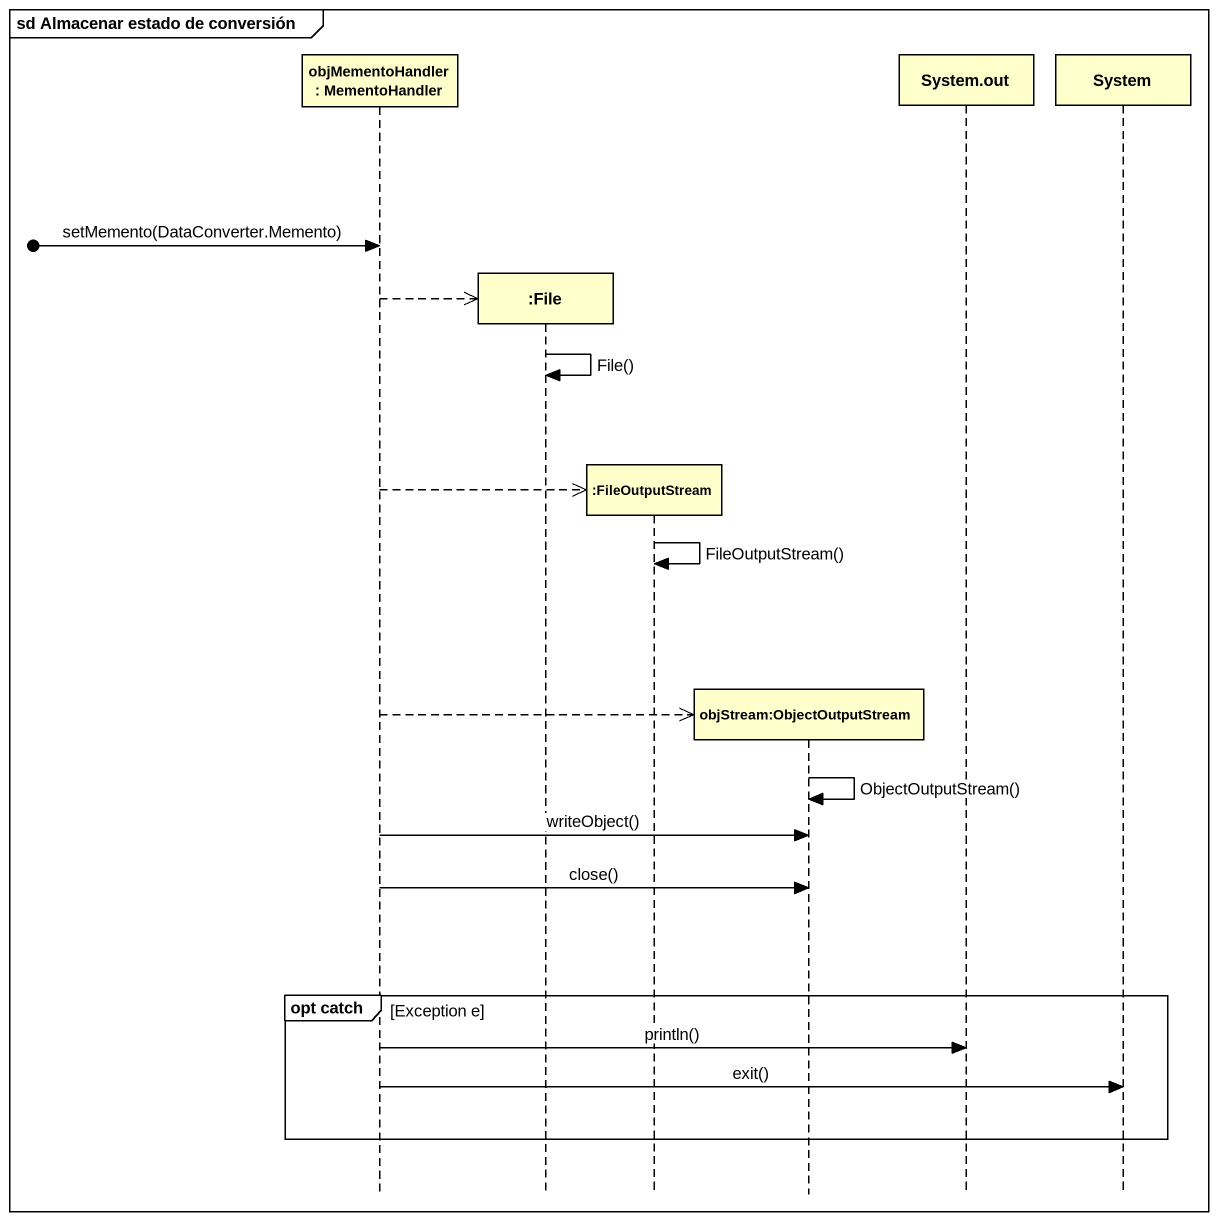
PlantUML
@startuml
mainframe sd Almacenar estado de conversión
hide footbox
participant "objMementoHandler : MementoHandler" as objMementoHandler
participant ":File" as File_
participant ":FileOutputStream" as FileOutputStream
participant "objStream:ObjectOutputStream" as objStream_ObjectOutputStream
participant "System.out" as System_out
participant System

[o-> objMementoHandler : setMemento(DataConverter.Memento)
objMementoHandler -->> File_ **
File_ -> File_ : File()
objMementoHandler -->> FileOutputStream **
FileOutputStream -> FileOutputStream : FileOutputStream()
objMementoHandler -->> objStream_ObjectOutputStream **
objStream_ObjectOutputStream -> objStream_ObjectOutputStream : ObjectOutputStream()
objMementoHandler -> objStream_ObjectOutputStream : writeObject()
objMementoHandler -> objStream_ObjectOutputStream : close()
group opt catch [Exception e]
  objMementoHandler -> System_out : println()
  objMementoHandler -> System : exit()
end
@enduml
